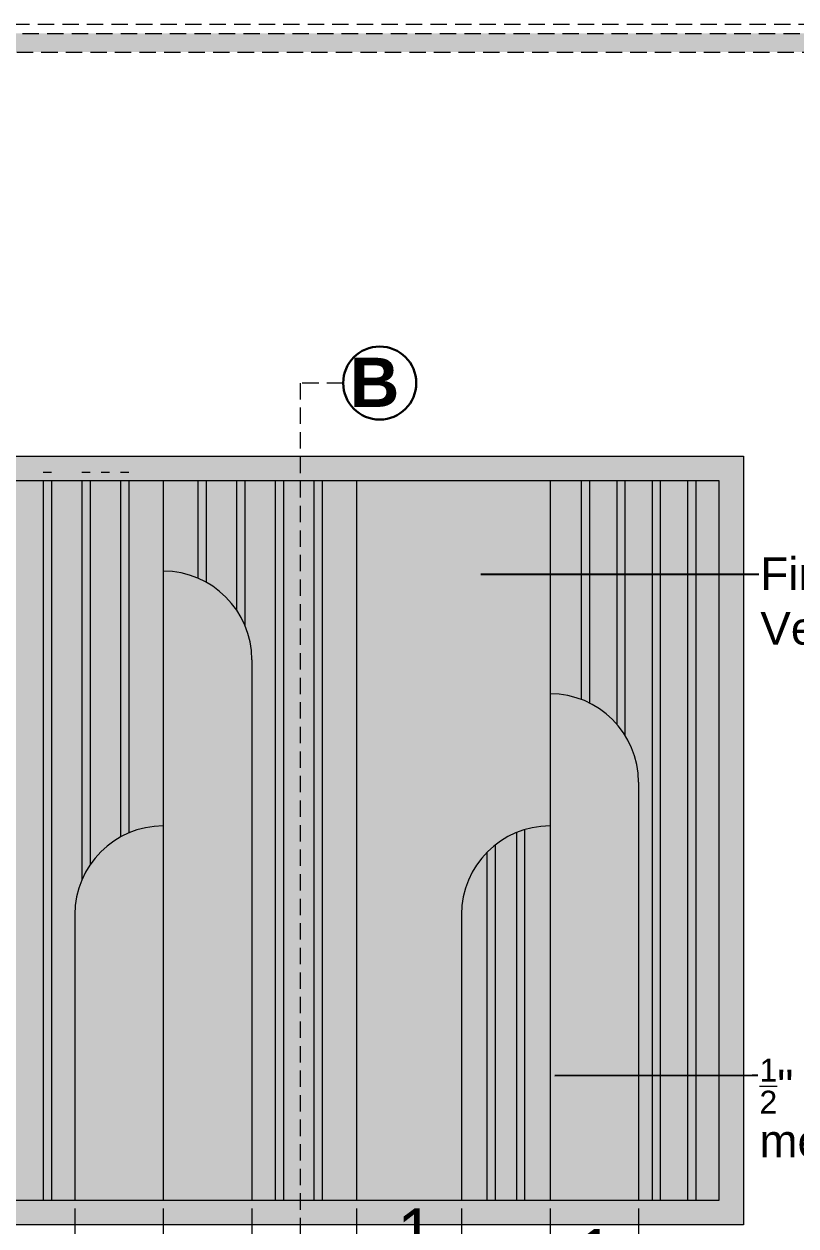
# Model space of a CAD drawing. Header units: millimetres. Extents: x 35877 to 3066687, y -650199 to -40525.
# Drawn here: x 149006.7 to 149053.9, y -179031.3 to -178957.9 of the extents above; entities that cross this region are included whole.
import ezdxf
from ezdxf import colors
from ezdxf.entities.mleader import LeaderData, LeaderLine
from ezdxf.math import Vec2, Vec3

# ---------------------------------------------------------------- set-up
doc = ezdxf.new("R2010")
doc.units = ezdxf.units.MM
doc.header["$MEASUREMENT"] = 0
doc.header["$PDMODE"] = 35
doc.linetypes.add('DASHED', pattern=[0.75, 0.5, -0.25])
doc.linetypes.add('DASHEDX2', pattern=[1.5, 1, -0.5])
doc.layers.get('Defpoints').update_dxf_attribs({"color": 220})
doc.layers.add('AR HATCH-7', color=7, linetype='Continuous')
for name, color, linetype, lineweight in [('DIM.', 250, 'Continuous', 13), ('dim05', 1, 'Continuous', 13), ('Dimension', 10, 'DASHEDX2', 20), ('el', 7, 'Continuous', 20), ('FALSE CEILING', 6, 'Continuous', 30), ('FURNITURE', 32, 'Continuous', 9), ('furniture dimensions', 1, 'DASHED', 0), ('FURNITURE-1', 252, 'Continuous', 13), ('wall', 7, 'Continuous', 30), ('XX~SLAB ( BEAM )~ ( DIM )', 7, 'Continuous', 9)]:
    doc.layers.add(name, color=color, linetype=linetype, lineweight=lineweight)
doc.styles.add('century g', font='GOTHIC.TTF')
doc.styles.get("Standard").update_dxf_attribs({"font": 'arial.ttf', "height": 6})
doc.dimstyles.new('Archana', dxfattribs={"dimtxt": 2, "dimasz": 0.75, "dimexe": 0.5, "dimexo": 0.5, "dimgap": 0, "dimtad": 0, "dimzin": 0, "dimdsep": 46, "dimlunit": 4, "dimtxsty": 'century g', "dimblk": 'OBLIQUE', "dimcen": 0, "dimdle": 1, "dimclrd": 256, "dimclre": 256, "dimclrt": 256, "dimadec": 0, "dimazin": 0, "dimtfac": 1, "dimtofl": 0, "dimtmove": 1, "dimatfit": 3, "dimfxl": 1, "dimfxlon": 1, "dimtolj": 1, "dimtzin": 0, "dimlwd": -1, "dimlwe": -1, "dimarcsym": 0})

# ---------------------------------------------------------------- blocks, each defined once
blk = doc.blocks.new('_Oblique')
at = {"layer": 'wall', "color": 0, "lineweight": -2}
blk.add_line((-0.5, -0.5), (0.5, 0.5), dxfattribs=at)
blk = doc.blocks.new('*D743')
at = {"layer": 'Defpoints', "color": 0, "linetype": 'Continuous', "lineweight": 0, "transparency": 16777216}
for p in [(149009.8047607351, -179029.7685414258), (149015.2137547059, -179029.7685414258), (149015.2137547059, -179033.8609179477)]:
    blk.add_point(p, dxfattribs=at)
at = {"layer": 'furniture dimensions', "color": 5, "linetype": 'ByBlock', "transparency": 16777216}
blk.add_line((149009.8047607351, -179030.2685414258), (149009.8047607351, -179034.3609179477), dxfattribs=at)
at = {"layer": 'furniture dimensions', "color": 5, "linetype": 'Continuous', "transparency": 16777216}
for p, q in [((149015.2137547059, -179030.2685414258), (149015.2137547059, -179034.3609179477)), ((149009.8047607351, -179033.8609179477), (149008.3047607351, -179033.8609179477)), ((149015.2137547059, -179033.8609179477), (149016.7137547059, -179033.8609179477))]:
    blk.add_line(p, q, dxfattribs=at)
at = {"layer": 'furniture dimensions', "color": 5, "linetype": 'Continuous', "transparency": 16777216, "xscale": 1.5, "yscale": 1.5, "zscale": 1.5}
blk.add_blockref('_Oblique', (149009.8047607351, -179033.8609179477), dxfattribs=at)
at = {"layer": 'furniture dimensions', "color": 5, "linetype": 'Continuous', "transparency": 16777216, "xscale": 1.5, "yscale": 1.5, "zscale": 1.5, "rotation": 180}
blk.add_blockref('_Oblique', (149015.2137547059, -179033.8609179477), dxfattribs=at)
at = {"layer": 'furniture dimensions', "linetype": 'Continuous', "lineweight": 0, "transparency": 16777216, "insert": (149012.2580967459, -179035.5118434564), "char_height": 3, "attachment_point": 5, "style": 'century g'}
blk.add_mtext('\\A1;5{\\H1x;\\S1/2;}"', dxfattribs=at)
blk = doc.blocks.new('*D744')
at = {"layer": 'Defpoints', "color": 0, "linetype": 'Continuous', "lineweight": 0, "transparency": 16777216}
for p in [(149015.2137547059, -179029.7685414258), (149020.6227486769, -179029.7685414258), (149020.6227486769, -179033.8609179477)]:
    blk.add_point(p, dxfattribs=at)
at = {"layer": 'furniture dimensions', "color": 5, "linetype": 'ByBlock', "transparency": 16777216}
blk.add_line((149015.2137547059, -179030.2685414258), (149015.2137547059, -179034.3609179477), dxfattribs=at)
at = {"layer": 'furniture dimensions', "color": 5, "linetype": 'Continuous', "transparency": 16777216}
for p, q in [((149020.6227486769, -179030.2685414258), (149020.6227486769, -179034.3609179477)), ((149015.2137547059, -179033.8609179477), (149013.7137547059, -179033.8609179477)), ((149020.6227486769, -179033.8609179477), (149022.1227486769, -179033.8609179477))]:
    blk.add_line(p, q, dxfattribs=at)
at = {"layer": 'furniture dimensions', "color": 5, "linetype": 'Continuous', "transparency": 16777216, "xscale": 1.5, "yscale": 1.5, "zscale": 1.5}
blk.add_blockref('_Oblique', (149015.2137547059, -179033.8609179477), dxfattribs=at)
at = {"layer": 'furniture dimensions', "color": 5, "linetype": 'Continuous', "transparency": 16777216, "xscale": 1.5, "yscale": 1.5, "zscale": 1.5, "rotation": 180}
blk.add_blockref('_Oblique', (149020.6227486769, -179033.8609179477), dxfattribs=at)
at = {"layer": 'furniture dimensions', "linetype": 'Continuous', "lineweight": 0, "transparency": 16777216, "insert": (149018.480387553, -179035.7347041529), "char_height": 3, "attachment_point": 5, "style": 'century g'}
blk.add_mtext('\\A1;5{\\H1x;\\S1/2;}"', dxfattribs=at)
blk = doc.blocks.new('*D745')
at = {"layer": 'Defpoints', "color": 0, "linetype": 'Continuous', "lineweight": 0, "transparency": 16777216}
for p in [(149027.0317426478, -179029.7685414258), (149033.4407366187, -179029.7685414258), (149033.4407366187, -179033.8609179477)]:
    blk.add_point(p, dxfattribs=at)
at = {"layer": 'furniture dimensions', "color": 5, "linetype": 'ByBlock', "transparency": 16777216}
blk.add_line((149027.0317426478, -179030.2685414258), (149027.0317426478, -179034.3609179477), dxfattribs=at)
at = {"layer": 'furniture dimensions', "color": 5, "linetype": 'Continuous', "transparency": 16777216}
for p, q in [((149033.4407366187, -179030.2685414258), (149033.4407366187, -179034.3609179477)), ((149026.0317426478, -179033.8609179477), (149027.5370554049, -179033.8609179477)), ((149034.4407366187, -179033.8609179477), (149032.9354238617, -179033.8609179477))]:
    blk.add_line(p, q, dxfattribs=at)
at = {"layer": 'furniture dimensions', "color": 5, "linetype": 'Continuous', "transparency": 16777216, "xscale": 1.5, "yscale": 1.5, "zscale": 1.5, "rotation": 180}
blk.add_blockref('_Oblique', (149027.0317426478, -179033.8609179477), dxfattribs=at)
at = {"layer": 'furniture dimensions', "color": 5, "linetype": 'Continuous', "transparency": 16777216, "xscale": 1.5, "yscale": 1.5, "zscale": 1.5}
blk.add_blockref('_Oblique', (149033.4407366187, -179033.8609179477), dxfattribs=at)
at = {"layer": 'furniture dimensions', "linetype": 'Continuous', "lineweight": 0, "transparency": 16777216, "insert": (149030.2362396333, -179033.8609179477), "char_height": 3, "attachment_point": 5, "style": 'century g'}
blk.add_mtext('\\A1;6{\\H1x;\\S1/2;}"', dxfattribs=at)
blk = doc.blocks.new('*D746')
at = {"layer": 'Defpoints', "color": 0, "linetype": 'Continuous', "lineweight": 0, "transparency": 16777216}
for p in [(149038.8497305897, -179029.7685414258), (149044.2587245606, -179029.7685414258), (149044.2587245606, -179033.8609179477)]:
    blk.add_point(p, dxfattribs=at)
at = {"layer": 'furniture dimensions', "color": 5, "linetype": 'ByBlock', "transparency": 16777216}
blk.add_line((149038.8497305897, -179030.2685414258), (149038.8497305897, -179034.3609179477), dxfattribs=at)
at = {"layer": 'furniture dimensions', "color": 5, "linetype": 'Continuous', "transparency": 16777216}
for p, q in [((149044.2587245606, -179030.2685414258), (149044.2587245606, -179034.3609179477)), ((149038.8497305897, -179033.8609179477), (149037.3497305897, -179033.8609179477)), ((149044.2587245606, -179033.8609179477), (149045.7587245606, -179033.8609179477))]:
    blk.add_line(p, q, dxfattribs=at)
at = {"layer": 'furniture dimensions', "color": 5, "linetype": 'Continuous', "transparency": 16777216, "xscale": 1.5, "yscale": 1.5, "zscale": 1.5}
blk.add_blockref('_Oblique', (149038.8497305897, -179033.8609179477), dxfattribs=at)
at = {"layer": 'furniture dimensions', "color": 5, "linetype": 'Continuous', "transparency": 16777216, "xscale": 1.5, "yscale": 1.5, "zscale": 1.5, "rotation": 180}
blk.add_blockref('_Oblique', (149044.2587245606, -179033.8609179477), dxfattribs=at)
at = {"layer": 'furniture dimensions', "linetype": 'Continuous', "lineweight": 0, "transparency": 16777216, "insert": (149041.2336727224, -179035.1036575378), "char_height": 3, "attachment_point": 5, "style": 'century g'}
blk.add_mtext('\\A1;5{\\H1x;\\S1/2;}"', dxfattribs=at)

msp = doc.modelspace()

# ---------------------------------------------------------------- hatches: boundary and pattern name
at = {"layer": 'AR HATCH-7', "lineweight": 0, "true_color": 0xede6db, "transparency": 33554613}
h = msp.add_hatch(color=254, dxfattribs=at)
h.dxf.hatch_style = 1
h.paths.add_polyline_path([(148996.054973999, -178985.7954844599), (148994.1913764106, -178985.7954844599), (148994.1913764106, -179029.7685414258), (148996.054973999, -179029.7685414258)])
edge = h.paths.add_edge_path()
edge.add_line((148998.4185715873, -178985.7954844599), (148996.554973999, -178985.7954844599))
edge.add_line((148996.554973999, -178985.7954844599), (148996.554973999, -179029.7685414258))
edge.add_line((148996.554973999, -179029.7685414258), (148997.9867727931, -179029.7685414258))
edge.add_line((148997.9867727931, -179029.7685414258), (148997.9867727931, -179001.5249572606))
edge.add_arc((149003.3957667641, -179001.5249572606), 5.408993970951997, 156.9509797552628, 180, ccw=False)
edge.add_line((148998.4185715873, -178999.4072358554), (148998.4185715873, -178985.7954844599))
edge = h.paths.add_edge_path()
edge.add_line((149000.7821691757, -178985.7954844599), (148998.9185715873, -178985.7954844599))
edge.add_line((148998.9185715873, -178985.7954844599), (148998.9185715873, -178998.4898396143))
edge.add_arc((149003.3957667641, -179001.5249572606), 5.408993970927306, 118.8942660955519, 145.8664176699348, ccw=False)
edge.add_line((149000.7821691757, -178996.7893133315), (149000.7821691757, -178985.7954844599))
edge = h.paths.add_edge_path()
edge.add_line((149003.3957667641, -178985.7954844599), (149001.2821691757, -178985.7954844599))
edge.add_line((149001.2821691757, -178985.7954844599), (149001.2821691757, -178996.546009479))
edge.add_arc((149003.395766764, -179001.5249572606), 5.408993970895133, 89.99999999969168, 113.00155662645389, ccw=False)
edge.add_line((149003.3957667641, -178996.1159632897), (149003.3957667641, -178985.7954844599))
h.paths.add_polyline_path([(149005.5093643524, -178985.7954844599), (149003.3957667641, -178985.7954844599), (149003.3957667641, -179029.7685414258), (149005.5093643524, -179029.7685414258)])
h.paths.add_polyline_path([(149007.8729619408, -178985.7954844599), (149006.0093643524, -178985.7954844599), (149006.0093643524, -179029.7685414258), (149007.8729619408, -179029.7685414258)])
edge = h.paths.add_edge_path()
edge.add_line((149010.2365595292, -178985.7954844599), (149008.3729619408, -178985.7954844599))
edge.add_line((149008.3729619408, -178985.7954844599), (149008.3729619408, -179029.7685414258))
edge.add_line((149008.3729619408, -179029.7685414258), (149009.8047607351, -179029.7685414258))
edge.add_line((149009.8047607351, -179029.7685414258), (149009.8047607351, -179012.3023290049))
edge.add_arc((149015.213754706, -179012.3023290049), 5.408993970922893, 156.9509797568019, 180, ccw=False)
edge.add_line((149010.2365595292, -179010.1846075999), (149010.2365595292, -178985.7954844599))
edge = h.paths.add_edge_path()
edge.add_line((149012.6008594854, -178985.7954844599), (149010.737261897, -178985.7954844599))
edge.add_line((149010.737261897, -178985.7954844599), (149010.7365595292, -179009.2672113588))
edge.add_arc((149015.213754706, -179012.3023290049), 5.408993970926494, 118.8942660962407, 145.8664176710463, ccw=False)
edge.add_line((149012.6001571176, -179007.5666850758), (149012.6008594854, -178985.7954844599))
edge = h.paths.add_edge_path()
edge.add_line((149015.2137547059, -178985.7954844599), (149013.1001571176, -178985.7954844599))
edge.add_line((149013.1001571176, -178985.7954844599), (149013.1001571176, -179007.3233812234))
edge.add_arc((149015.213754706, -179012.3023290049), 5.408993970917877, 90.00000000030832, 113.00155662702139, ccw=False)
edge.add_line((149015.2137547059, -179006.893335034), (149015.2137547059, -178985.7954844599))
edge = h.paths.add_edge_path()
edge.add_line((149017.3273522943, -178985.7954844599), (149015.2137547059, -178985.7954844599))
edge.add_line((149015.2137547059, -178985.7954844599), (149015.2137547059, -178991.3264768955))
edge.add_arc((149015.213754706, -178996.7354708663), 5.408993970893789, 66.9984433735462, 90.00000000030832, ccw=False)
edge.add_line((149017.3273522943, -178991.7565230848), (149017.3273522943, -178985.7954844599))
edge = h.paths.add_edge_path()
edge.add_line((149019.6909498827, -178985.7954844599), (149017.8273522943, -178985.7954844599))
edge.add_line((149017.8273522943, -178985.7954844599), (149017.8273522943, -178991.9998269372))
edge.add_arc((149015.2137547059, -178996.7354708664), 5.408993970926513, 34.133582330065224, 61.10573390444807, ccw=False)
edge.add_line((149019.6909498827, -178993.7003532201), (149019.6909498827, -178985.7954844599))
edge = h.paths.add_edge_path()
edge.add_line((149022.0545474711, -178985.7954844599), (149020.1909498827, -178985.7954844599))
edge.add_line((149020.1909498827, -178985.7954844599), (149020.1909498827, -178994.6177494612))
edge.add_arc((149015.2137547059, -178996.7354708664), 5.408993970924696, 0, 23.0490202448579, ccw=False)
edge.add_line((149020.6227486769, -178996.7354708664), (149020.6227486769, -179029.7685414258))
edge.add_line((149020.6227486769, -179029.7685414258), (149022.0545474711, -179029.7685414258))
edge.add_line((149022.0545474711, -179029.7685414258), (149022.0545474711, -178985.7954844599))
h.paths.add_polyline_path([(149024.4181450594, -178985.7954844599), (149022.5545474711, -178985.7954844599), (149022.5545474711, -179029.7685414258), (149024.4181450594, -179029.7685414258)])
h.paths.add_polyline_path([(149027.0317426478, -178985.7954844599), (149024.9181450594, -178985.7954844599), (149024.9181450594, -179029.7685414258), (149027.0317426478, -179029.7685414258)])
edge = h.paths.add_edge_path()
edge.add_arc((149038.8497305896, -179012.3023290049), 5.408993970872119, 135.470214564831, 180)
edge.add_line((149033.4407366187, -179012.3023290049), (149033.4407366187, -179029.7685414258))
edge.add_line((149033.4407366187, -179029.7685414258), (149034.993734609, -179029.7685414258))
edge.add_line((149034.993734609, -179029.7685414258), (149034.993734609, -179008.5091099532))
edge = h.paths.add_edge_path()
edge.add_arc((149038.8497305896, -179012.3023290049), 5.408993970898957, 112.3059754669742, 128.3488097740666)
edge.add_line((149035.493734609, -179008.0603357523), (149035.493734609, -179029.7685414258))
edge.add_line((149035.493734609, -179029.7685414258), (149036.7967325993, -179029.7685414258))
edge.add_line((149036.7967325993, -179029.7685414258), (149036.7967325993, -179007.2980892996))
edge = h.paths.add_edge_path()
edge.add_arc((149038.8497305896, -179012.3023290049), 5.408993970922893, 89.99999999969172, 106.6852551051244)
edge.add_line((149037.2967325993, -179007.1210730742), (149037.2967325993, -179029.7685414258))
edge.add_line((149037.2967325993, -179029.7685414258), (149038.8497305897, -179029.7685414258))
edge.add_line((149038.8497305897, -179029.7685414258), (149038.8497305897, -179006.893335034))
edge = h.paths.add_edge_path()
edge.add_line((149040.763328178, -178985.7954844599), (149038.8497305897, -178985.7954844599))
edge.add_line((149038.8497305897, -178985.7954844599), (149038.8497305897, -178998.8129103533))
edge.add_arc((149038.8497305896, -179004.2219043242), 5.408993970922893, 69.28126616531767, 89.99999999969168, ccw=False)
edge.add_line((149040.763328178, -178999.1627186143), (149040.763328178, -178985.7954844599))
edge = h.paths.add_edge_path()
edge.add_line((149042.9269257664, -178985.7954844599), (149041.263328178, -178985.7954844599))
edge.add_line((149041.263328178, -178985.7954844599), (149041.2633281781, -178999.3812677485))
edge.add_arc((149038.8497305897, -179004.2219043242), 5.408993970902136, 41.081057586039776, 63.49862334534788, ccw=False)
edge.add_line((149042.9269257664, -179000.6675133401), (149042.9269257664, -178985.7954844599))
edge = h.paths.add_edge_path()
edge.add_line((149045.0905233548, -178985.7954844599), (149043.4269257664, -178985.7954844599))
edge.add_line((149043.4269257664, -178985.7954844599), (149043.4269257664, -179001.3398043795))
edge.add_arc((149038.8497305897, -179004.2219043242), 5.408993970891691, 0, 32.1971882418614, ccw=False)
edge.add_line((149044.2587245606, -179004.2219043242), (149044.2587245606, -179015.8183757105))
edge.add_line((149044.2587245606, -179015.8183757105), (149045.0905233548, -179015.8183757105))
edge.add_line((149045.0905233548, -179015.8183757105), (149045.0905233548, -178985.7954844599))
h.paths.add_polyline_path([(149047.2541209432, -178985.7954844599), (149045.5905233548, -178985.7954844599), (149045.5905233548, -179015.8183757105), (149047.2541209432, -179015.8183757105)])
h.paths.add_polyline_path([(149049.1677185315, -178991.874884072), (149047.7541209432, -178991.874884072), (149047.7541209432, -179015.8183757105), (149049.1677185316, -179015.8183757105)])
h.paths.add_polyline_path([(149049.6677185315, -178985.7954844599), (149047.7541209432, -178985.7954844599), (149047.7541209432, -178991.874884072), (149049.6677185315, -178991.874884072)])
h.paths.add_polyline_path([(149049.1677185316, -179015.8183757105), (149047.7541209432, -179015.8183757105), (149047.7541209432, -179029.7685414258), (149049.1677185317, -179029.7685414258)])
h.paths.add_polyline_path([(149047.2541209432, -179015.8183757105), (149045.5905233548, -179015.8183757105), (149045.5905233548, -179029.7685414258), (149047.2541209432, -179029.7685414258)])
h.paths.add_polyline_path([(149045.0905233548, -179015.8183757105), (149044.2587245606, -179015.8183757105), (149044.2587245606, -179029.7685414258), (149045.0905233548, -179029.7685414258)])
edge = h.paths.add_edge_path()
edge.add_arc((148979.7597908803, -179004.2219043242), 5.408993970893789, 0, 44.52978543538879)
edge.add_line((148983.6157868609, -179000.4286852724), (148983.615786861, -179029.7685414258))
edge.add_line((148983.615786861, -179029.7685414258), (148985.1687848512, -179029.7685414258))
edge.add_line((148985.1687848512, -179029.7685414258), (148985.1687848512, -179004.2219043242))
edge = h.paths.add_edge_path()
edge.add_arc((148979.7597908803, -179004.2219043242), 5.408993970880578, 51.65119022574216, 67.69402453359628)
edge.add_line((148981.8127888706, -178999.2176646188), (148981.8127888707, -179029.7685414258))
edge.add_line((148981.8127888707, -179029.7685414258), (148983.1157868609, -179029.7685414258))
edge.add_line((148983.1157868609, -179029.7685414258), (148983.1157868609, -178999.9799110716))
edge = h.paths.add_edge_path()
edge.add_arc((148979.7597908803, -179004.2219043242), 5.408993970921409, 73.31474489487563, 90)
edge.add_line((148979.7597908803, -178998.8129103533), (148979.7597908803, -179029.7685414258))
edge.add_line((148979.7597908803, -179029.7685414258), (148981.3127888706, -179029.7685414258))
edge.add_line((148981.3127888706, -179029.7685414258), (148981.3127888706, -178999.0406483935))
edge = h.paths.add_edge_path()
edge.add_line((148979.7597908803, -178985.7954844599), (148977.6461932919, -178985.7954844599))
edge.add_line((148977.6461932919, -178985.7954844599), (148977.6461932919, -179007.3233812233))
edge.add_arc((148979.7597908803, -179012.3023290049), 5.408993970921922, 89.99999999969168, 113.00155662633341, ccw=False)
edge.add_line((148979.7597908803, -179006.893335034), (148979.7597908803, -178985.7954844599))
edge = h.paths.add_edge_path()
edge.add_line((148977.1461932919, -178985.7954844599), (148975.2825957036, -178985.7954844599))
edge.add_line((148975.2825957036, -178985.7954844599), (148975.2825957036, -179009.2672113586))
edge.add_arc((148979.7597908803, -179012.3023290049), 5.408993970943638, 118.89426609582179, 145.8664176696797, ccw=False)
edge.add_line((148977.1461932919, -179007.5666850758), (148977.1461932919, -178985.7954844599))
edge = h.paths.add_edge_path()
edge.add_line((148974.7825957036, -178985.7954844599), (148972.9189981152, -178985.7954844599))
edge.add_line((148972.9189981152, -178985.7954844599), (148972.9189981152, -179029.7685414258))
edge.add_line((148972.9189981152, -179029.7685414258), (148974.3507969094, -179029.7685414258))
edge.add_line((148974.3507969094, -179029.7685414258), (148974.3507969094, -179012.3023290049))
edge.add_arc((148979.7597908803, -179012.3023290049), 5.408993970922893, 156.9509797544541, 180, ccw=False)
edge.add_line((148974.7825957036, -179010.1846075997), (148974.7825957036, -178985.7954844599))
h.paths.add_polyline_path([(148972.4189981152, -178985.7954844599), (148970.5554005268, -178985.7954844599), (148970.5554005268, -179029.7685414258), (148972.4189981152, -179029.7685414258)])
h.paths.add_polyline_path([(148970.0554005268, -178985.7954844599), (148967.9418029385, -178985.7954844599), (148967.9418029385, -179029.7685414258), (148970.0554005268, -179029.7685414258)])
edge = h.paths.add_edge_path()
edge.add_line((148967.9418029385, -178985.7954844599), (148966.0282053501, -178985.7954844599))
edge.add_line((148966.0282053501, -178985.7954844599), (148966.0282053501, -178996.4657715507))
edge.add_arc((148967.9418029385, -179001.5249572606), 5.40899397092427, 90.00000000030832, 110.71873383468241, ccw=False)
edge.add_line((148967.9418029385, -178996.1159632897), (148967.9418029385, -178985.7954844599))
edge = h.paths.add_edge_path()
edge.add_line((148965.5282053501, -178985.7954844599), (148963.8646077617, -178985.7954844599))
edge.add_line((148963.8646077617, -178985.7954844599), (148963.8646077617, -178997.9705662764))
edge.add_arc((148967.9418029385, -179001.5249572606), 5.40899397094026, 116.50137665479039, 138.9189424139304, ccw=False)
edge.add_line((148965.5282053501, -178996.6843206848), (148965.5282053501, -178985.7954844599))
edge = h.paths.add_edge_path()
edge.add_line((148963.3646077617, -178985.7954844599), (148961.7010101733, -178985.7954844599))
edge.add_line((148961.7010101733, -178985.7954844599), (148961.7010101733, -179000.1288177767))
edge.add_line((148961.7010101733, -179000.1288177767), (148962.7160962572, -179000.1288177767))
edge.add_arc((148967.9418029385, -179001.5249572606), 5.408993970940827, 147.802811757356, 165.0417905754412, ccw=False)
edge.add_line((148963.3646077617, -178998.6428573158), (148963.3646077617, -178985.7954844599))
h.paths.add_polyline_path([(148961.2010101733, -178985.7954844599), (148959.537412585, -178985.7954844599), (148959.537412585, -179000.1288177767), (148961.2010101733, -179000.1288177767)])
h.paths.add_polyline_path([(148959.037412585, -178985.7954844599), (148957.6238149966, -178985.7954844599), (148957.6238149966, -179000.1288177767), (148959.037412585, -179000.1288177767)])
h.paths.add_polyline_path([(148959.037412585, -179001.1288177767), (148957.6238149966, -179001.1288177767), (148957.6238149967, -179015.4621511266), (148959.037412585, -179015.4621511266)])
h.paths.add_polyline_path([(148961.2010101733, -179001.1288177767), (148959.537412585, -179001.1288177767), (148959.537412585, -179015.4621511266), (148961.2010101733, -179015.4621511266)])
edge = h.paths.add_edge_path()
edge.add_arc((148967.9418029385, -179001.5249572606), 5.408993970922893, 175.8000582337215, 179.9999999993834, ccw=False)
edge.add_line((148962.5473345414, -179001.1288177767), (148961.7010101733, -179001.1288177767))
edge.add_line((148961.7010101733, -179001.1288177767), (148961.7010101733, -179015.4621511266))
edge.add_line((148961.7010101733, -179015.4621511266), (148962.5328089675, -179015.4621511266))
edge.add_line((148962.5328089675, -179015.4621511266), (148962.5328089675, -179001.5249572606))
edge = h.paths.add_edge_path()
edge.add_line((148962.7160962572, -179000.1288177767), (148961.7010101733, -179000.1288177767))
edge.add_line((148961.7010101733, -179000.1288177767), (148961.7010101733, -179001.1288177767))
edge.add_line((148961.7010101733, -179001.1288177767), (148962.5473345414, -179001.1288177767))
edge.add_arc((148967.9418029385, -179001.5249572605), 5.408993970911483, 165.0417905766326, 175.8000582352588, ccw=False)
h.paths.add_polyline_path([(148961.2010101733, -179000.1288177767), (148959.537412585, -179000.1288177767), (148959.537412585, -179001.1288177767), (148961.2010101733, -179001.1288177767)])
h.paths.add_polyline_path([(148959.037412585, -179000.1288177767), (148957.6238149966, -179000.1288177767), (148957.6238149966, -179001.1288177767), (148959.037412585, -179001.1288177767)])
h.paths.add_polyline_path([(148962.5328089675, -179016.4621511266), (148961.7010101733, -179016.4621511266), (148961.7010101733, -179029.7685414258), (148962.5328089675, -179029.7685414258)])
h.paths.add_polyline_path([(148961.2010101733, -179016.4621511266), (148959.537412585, -179016.4621511266), (148959.537412585, -179029.7685414258), (148961.2010101733, -179029.7685414258)])
h.paths.add_polyline_path([(148959.037412585, -179016.4621511266), (148957.6238149967, -179016.4621511266), (148957.6238149967, -179029.7685414258), (148959.037412585, -179029.7685414258)])
h.paths.add_polyline_path([(148959.037412585, -179015.4621511266), (148957.6238149967, -179015.4621511266), (148957.6238149967, -179016.4621511266), (148959.037412585, -179016.4621511266)])
h.paths.add_polyline_path([(148961.2010101733, -179015.4621511266), (148959.537412585, -179015.4621511266), (148959.537412585, -179016.4621511266), (148961.2010101733, -179016.4621511266)])
h.paths.add_polyline_path([(148962.5328089675, -179015.4621511266), (148961.7010101733, -179015.4621511266), (148961.7010101733, -179016.4621511266), (148962.5328089675, -179016.4621511266)])
at = {"layer": 'AR HATCH-7', "lineweight": 0, "true_color": 0xd6a100, "transparency": 33554613}
h = msp.add_hatch(color=42, dxfattribs=at)
h.dxf.hatch_style = 1
h.paths.add_polyline_path([(149008.3729619408, -178985.7954844599), (149007.8729619408, -178985.7954844599), (149007.8729619408, -179029.7685414258), (149008.3729619408, -179029.7685414258)])
edge = h.paths.add_edge_path()
edge.add_line((149010.7365595292, -178985.7954844599), (149010.2365595292, -178985.7954844599))
edge.add_line((149010.2365595292, -178985.7954844599), (149010.2365595292, -179010.1846075999))
edge.add_arc((149015.2137547061, -179012.3023290049), 5.408993970974845, 145.8664176713923, 156.9509797570433, ccw=False)
edge.add_line((149010.7365595292, -179009.2672113588), (149010.7365595292, -178985.7954844599))
edge = h.paths.add_edge_path()
edge.add_line((149013.1001571176, -178985.7954844599), (149012.6001571176, -178985.7954844599))
edge.add_line((149012.6001571176, -178985.7954844599), (149012.6001571176, -179007.5666850758))
edge.add_arc((149015.213754706, -179012.3023290049), 5.408993970929157, 113.0015566273052, 118.8942660962407, ccw=False)
edge.add_line((149013.1001571176, -179007.3233812234), (149013.1001571176, -178985.7954844599))
h = msp.add_hatch(color=42, dxfattribs=at)
h.dxf.hatch_style = 1
edge = h.paths.add_edge_path()
edge.add_line((149017.8273522943, -178985.7954844599), (149017.3273522943, -178985.7954844599))
edge.add_line((149017.3273522943, -178985.7954844599), (149017.3273522943, -178991.7565230848))
edge.add_arc((149015.2137547059, -178996.7354708663), 5.40899397092925, 61.10573390375919, 66.9984433726948, ccw=False)
edge.add_line((149017.8273522943, -178991.9998269372), (149017.8273522943, -178985.7954844599))
edge = h.paths.add_edge_path()
edge.add_line((149020.1909498827, -178985.7954844599), (149019.6909498827, -178985.7954844599))
edge.add_line((149019.6909498827, -178985.7954844599), (149019.6909498827, -178993.7003532201))
edge.add_arc((149015.2137547059, -178996.7354708664), 5.408993970951397, 23.04902024473722, 34.13358232989219, ccw=False)
edge.add_line((149020.1909498827, -178994.6177494612), (149020.1909498827, -178985.7954844599))
h.paths.add_polyline_path([(149022.5545474711, -178985.7954844599), (149022.0545474711, -178985.7954844599), (149022.0545474711, -179029.7685414258), (149022.5545474711, -179029.7685414258)])
h.paths.add_polyline_path([(149024.9181450594, -178985.7954844599), (149024.4181450594, -178985.7954844599), (149024.4181450594, -179029.7685414258), (149024.9181450594, -179029.7685414258)])
edge = h.paths.add_edge_path()
edge.add_line((149041.263328178, -178985.7954844599), (149040.763328178, -178985.7954844599))
edge.add_line((149040.763328178, -178985.7954844599), (149040.763328178, -178999.1627186143))
edge.add_arc((149038.8497305896, -179004.2219043244), 5.408993971135414, 63.49862334520719, 69.28126616550452, ccw=False)
edge.add_line((149041.2633281781, -178999.3812677485), (149041.263328178, -178985.7954844599))
edge = h.paths.add_edge_path()
edge.add_line((149043.4269257664, -178985.7954844599), (149042.9269257664, -178985.7954844599))
edge.add_line((149042.9269257664, -178985.7954844599), (149042.9269257664, -179000.6675133401))
edge.add_arc((149038.8497305896, -179004.2219043242), 5.408993970965011, 32.19718824136862, 41.08105758543212, ccw=False)
edge.add_line((149043.4269257664, -179001.3398043795), (149043.4269257664, -178985.7954844599))
h.paths.add_polyline_path([(149045.5905233548, -178985.7954844599), (149045.0905233548, -178985.7954844599), (149045.0905233548, -179029.7685414258), (149045.5905233548, -179029.7685414258)])
h.paths.add_polyline_path([(149047.7541209432, -178985.7954844599), (149047.2541209432, -178985.7954844599), (149047.2541209432, -178991.874884072), (149047.7541209432, -178991.874884072)])
h.paths.add_polyline_path([(149047.7541209432, -178991.874884072), (149047.2541209432, -178991.874884072), (149047.2541209432, -179029.7685414258), (149047.7541209432, -179029.7685414258)])
edge = h.paths.add_edge_path()
edge.add_arc((149038.8497305865, -179012.3023289955), 5.408993961030919, 106.6852551024117, 112.3059754745357)
edge.add_line((149036.7967325993, -179007.2980892996), (149036.7967325993, -179029.7685414258))
edge.add_line((149036.7967325993, -179029.7685414258), (149037.2967325993, -179029.7685414258))
edge.add_line((149037.2967325993, -179029.7685414258), (149037.2967325993, -179007.1210730742))
h = msp.add_hatch(color=42, dxfattribs=at)
h.dxf.hatch_style = 1
edge = h.paths.add_edge_path()
edge.add_arc((149038.8497305897, -179012.3023290049), 5.408993970975633, 128.3488097750337, 135.470214565912)
edge.add_line((149034.993734609, -179008.5091099532), (149034.993734609, -179029.7685414258))
edge.add_line((149034.993734609, -179029.7685414258), (149035.493734609, -179029.7685414258))
edge.add_line((149035.493734609, -179029.7685414258), (149035.493734609, -179008.0603357523))
at = {"layer": 'dim05', "lineweight": 0, "true_color": 0x492403, "transparency": 33554559}
h = msp.add_hatch(color=38, dxfattribs=at)
h.dxf.hatch_style = 1
h.paths.add_polyline_path([(149050.6677185315, -179015.8183757105), (149049.1677185316, -179015.8183757105), (149049.1677185316, -179029.7685414258), (148957.6238149966, -179029.7685414258), (148957.6238149966, -178985.7954844599), (149049.1677185315, -178985.7954844599), (149049.1677185316, -179015.8183757105), (149050.6677185315, -179015.8183757105), (149050.6677185315, -178984.2954844599), (148956.1238149966, -178984.2954844599), (148956.1238149966, -179031.2685414258), (149050.6677185315, -179031.2685414258)])
h = msp.add_hatch(color=38, dxfattribs=at)
h.dxf.hatch_style = 1
edge = h.paths.add_edge_path()
edge.add_arc((148967.9418029385, -179001.5249572606), 5.408993970893789, 90, 180.0000000003083)
edge.add_line((148962.5328089675, -179001.5249572606), (148962.5328089675, -179029.7685414258))
edge.add_line((148962.5328089675, -179029.7685414258), (148967.9418029385, -179029.7685414258))
edge.add_line((148967.9418029385, -179029.7685414258), (148967.9418029385, -178996.1159632897))
edge = h.paths.add_edge_path()
edge.add_line((148991.5777788222, -178985.7954844599), (148979.7597908803, -178985.7954844599))
edge.add_line((148979.7597908803, -178985.7954844599), (148979.7597908803, -178998.8129103533))
edge.add_arc((148979.7597908803, -179004.2219043243), 5.408993970951997, 3.0831870390102267e-10, 89.99999999969168, ccw=False)
edge.add_line((148985.1687848512, -179004.2219043242), (148985.1687848512, -179029.7685414258))
edge.add_line((148985.1687848512, -179029.7685414258), (148991.5777788222, -179029.7685414258))
edge.add_line((148991.5777788222, -179029.7685414258), (148991.5777788222, -178985.7954844599))
edge = h.paths.add_edge_path()
edge.add_arc((149003.3957667641, -179001.5249572606), 5.408993970893789, 90, 180.0000000003083)
edge.add_line((148997.9867727931, -179001.5249572606), (148997.9867727931, -179029.7685414258))
edge.add_line((148997.9867727931, -179029.7685414258), (149003.3957667641, -179029.7685414258))
edge.add_line((149003.3957667641, -179029.7685414258), (149003.3957667641, -178996.1159632897))
edge = h.paths.add_edge_path()
edge.add_arc((149015.2137547059, -178996.7354708664), 5.408993970922893, 0, 90)
edge.add_line((149015.2137547059, -178991.3264768955), (149015.2137547059, -179029.7685414258))
edge.add_line((149015.2137547059, -179029.7685414258), (149020.6227486769, -179029.7685414258))
edge.add_line((149020.6227486769, -179029.7685414258), (149020.6227486769, -178996.7354708664))
edge = h.paths.add_edge_path()
edge.add_line((149038.8497305897, -178985.7954844599), (149027.0317426478, -178985.7954844599))
edge.add_line((149027.0317426478, -178985.7954844599), (149027.0317426478, -179029.7685414258))
edge.add_line((149027.0317426478, -179029.7685414258), (149033.4407366187, -179029.7685414258))
edge.add_line((149033.4407366187, -179029.7685414258), (149033.4407366187, -179012.3023290049))
edge.add_arc((149038.8497305897, -179012.302329005), 5.408993970951997, 90.00000000030832, 179.9999999996917, ccw=False)
edge.add_line((149038.8497305897, -179006.893335034), (149038.8497305897, -178985.7954844599))
edge = h.paths.add_edge_path()
edge.add_arc((149038.8497305896, -179004.2219043243), 5.408993970951997, 3.082877632680473e-10, 89.99999999969172)
edge.add_line((149038.8497305897, -178998.8129103533), (149038.8497305897, -179029.7685414258))
edge.add_line((149038.8497305897, -179029.7685414258), (149044.2587245606, -179029.7685414258))
edge.add_line((149044.2587245606, -179029.7685414258), (149044.2587245606, -179004.2219043242))
edge = h.paths.add_edge_path()
edge.add_arc((148979.7597908804, -179012.302329005), 5.408993971010204, 90.00000000092486, 179.9999999990752)
edge.add_line((148974.3507969094, -179012.3023290049), (148974.3507969094, -179029.7685414258))
edge.add_line((148974.3507969094, -179029.7685414258), (148979.7597908803, -179029.7685414258))
edge.add_line((148979.7597908803, -179029.7685414258), (148979.7597908803, -179006.893335034))
h = msp.add_hatch(color=38, dxfattribs=at)
h.dxf.hatch_style = 1
edge = h.paths.add_edge_path()
edge.add_arc((149015.213754706, -179012.3023290049), 5.408993970922893, 90.00000000061658, 180)
edge.add_line((149009.8047607351, -179012.3023290049), (149009.8047607351, -179029.7685414258))
edge.add_line((149009.8047607351, -179029.7685414258), (149015.2137547059, -179029.7685414258))
edge.add_line((149015.2137547059, -179029.7685414258), (149015.2137547059, -179006.893335034))
at = {"layer": 'Dimension', "true_color": 0xd39e00, "transparency": 33554687}
h = msp.add_hatch(color=42, dxfattribs=at)
h.paths.add_polyline_path([(148937.6148706974, -178958.4764476588), (148937.6148706974, -179073.1232047863), (149100.4942104669, -179073.1232047863), (149100.4942104669, -178958.4764476588)])
h.paths.add_polyline_path([(148938.7579897614, -178959.6195667229), (149099.3510914028, -178959.6195667229), (149099.3510914028, -179071.9800857223), (148938.7579897614, -179071.9800857223)], flags=16)

# ---------------------------------------------------------------- linework, layer by layer
at = {"layer": 'Dimension', "color": 42, "true_color": 0xd39e00, "transparency": 33554687, "elevation": 0.2670977910036664}
for points in [[(148937.0433111653, -178957.9048881268), (149101.0657699989, -178957.9048881268), (149101.0657699989, -179073.6947643184), (148937.0433111653, -179073.6947643184)], [(148937.6148706974, -178958.4764476588), (149100.4942104669, -178958.4764476588), (149100.4942104669, -179073.1232047863), (148937.6148706974, -179073.1232047863)], [(148938.7579897614, -178959.6195667229), (149099.3510914028, -178959.6195667229), (149099.3510914028, -179071.9800857223), (148938.7579897614, -179071.9800857223)]]:
    msp.add_lwpolyline(points, close=True, dxfattribs=at)
at = {"layer": 'el', "color": 251, "linetype": 'DASHEDX2', "true_color": 0x636466, "transparency": 33554687}
msp.add_line((148956.1238149966, -178984.2954844599), (149050.6677185315, -178984.2954844599), dxfattribs=at)
at = {"layer": 'FALSE CEILING', "color": 1, "linetype": 'DASHEDX2', "lineweight": 0, "transparency": 33554687}
msp.add_lwpolyline([(149026.2103908125, -178979.8346147842), (149023.5696489804, -178979.8346147842), (149023.5696489802, -179040.7511113948), (149026.3961237813, -179040.7511113948)], dxfattribs=at)
at = {"layer": 'FURNITURE', "lineweight": 0, "transparency": 33554687}
for p, q in [((149008.3729619408, -178985.2954844599), (149007.8729619408, -178985.2954844599)), ((149010.7365595292, -178985.2954844599), (149010.2365595292, -178985.2954844599)), ((149011.9190606912, -178985.2954844599), (149011.4190606912, -178985.2954844599)), ((149013.1001571176, -178985.2954844599), (149012.6001571176, -178985.2954844599)), ((149007.8729619408, -178985.7954844599), (149007.8729619408, -179029.7685414258)), ((149008.3729619408, -178985.7954844599), (149008.3729619408, -179029.7685414258)), ((149010.2365595292, -178985.7954844599), (149010.2365595292, -179010.1846075999)), ((149010.7365595292, -178985.7954844599), (149010.7365595292, -179009.2672113588)), ((149012.6001571176, -178985.7954844599), (149012.6001571176, -179007.5666850758)), ((149013.1001571176, -178985.7954844599), (149013.1001571176, -179007.3233812234)), ((149017.3273522943, -178985.7954844599), (149017.3273522943, -178991.7565230848)), ((149017.8273522943, -178985.7954844599), (149017.8273522943, -178991.9998269372)), ((149019.6909498827, -178985.7954844599), (149019.6909498827, -178993.7003532201)), ((149020.1909498827, -178985.7954844599), (149020.1909498827, -178994.6177494612)), ((149022.0545474711, -178985.7954844599), (149022.0545474711, -179029.7685414258)), ((149022.5545474711, -178985.7954844599), (149022.5545474711, -179029.7685414258)), ((149024.4181450594, -178985.7954844599), (149024.4181450594, -179029.7685414258)), ((149024.9181450594, -178985.7954844599), (149024.9181450594, -179029.7685414258)), ((149040.763328178, -178985.7954844599), (149040.763328178, -178999.1627186143)), ((149041.263328178, -178985.7954844599), (149041.2633281781, -178999.3812677484)), ((149042.9269257664, -178985.7954844599), (149042.9269257664, -179000.6675133401)), ((149043.4269257664, -178985.7954844599), (149043.4269257664, -179001.3398043795)), ((149045.0905233548, -178985.7954844599), (149045.0905233548, -179029.7685414258)), ((149045.5905233548, -178985.7954844599), (149045.5905233548, -179029.7685414258)), ((149047.2541209432, -178985.7954844599), (149047.2541209432, -179029.7685414258)), ((149047.7541209432, -178985.7954844599), (149047.7541209432, -179029.7685414258)), ((149036.7967325993, -179007.2980892996), (149036.7967325993, -179029.7685414258)), ((149037.2967325993, -179007.1210730742), (149037.2967325993, -179029.7685414258)), ((149035.493734609, -179008.0603357523), (149035.493734609, -179029.7685414258)), ((149034.993734609, -179008.5091099531), (149034.993734609, -179029.7685414258))]:
    msp.add_line(p, q, dxfattribs=at)
at = {"layer": 'FURNITURE-1', "color": 1, "linetype": 'ByBlock', "lineweight": 30, "transparency": 33554687}
msp.add_circle((149028.4419481969, -178979.8346147842), 2.231557384395273, dxfattribs=at)
at = {"layer": 'XX~SLAB ( BEAM )~ ( DIM )', "lineweight": 0, "transparency": 33554687}
for p, q in [((149015.2137547059, -178985.7954844599), (149015.2137547059, -179029.7685414258)), ((149027.0317426478, -178985.7954844599), (149027.0317426478, -179029.7685414258)), ((149038.8497305897, -178985.7954844599), (149038.8497305897, -179029.7685414258)), ((149020.6227486769, -178996.7354708664), (149020.6227486769, -179029.7685414258)), ((149044.2587245606, -179004.2219043242), (149044.2587245606, -179029.7685414258)), ((149009.8047607351, -179012.3023290049), (149009.8047607351, -179029.7685414258)), ((149033.4407366187, -179012.3023290049), (149033.4407366187, -179029.7685414258))]:
    msp.add_line(p, q, dxfattribs=at)
for points in [[(148956.1238149966, -178984.2954844599), (149050.6677185315, -178984.2954844599), (149050.6677185316, -179031.2685414258), (148956.1238149967, -179031.2685414258)], [(148957.6238149966, -178985.7954844599), (149049.1677185315, -178985.7954844599), (149049.1677185316, -179029.7685414258), (148957.6238149967, -179029.7685414258)]]:
    msp.add_lwpolyline(points, close=True, dxfattribs=at)
for centre, start, end in [((149015.2137547059, -178996.7354708664), 0, 90), ((149038.8497305897, -179004.2219043242), 0, 90), ((149015.213754706, -179012.3023290049), 90, 180), ((149038.8497305897, -179012.3023290049), 90, 180)]:
    msp.add_arc(centre, 5.408993970922893, start, end, dxfattribs=at)

# ---------------------------------------------------------------- texts
at = {"layer": 'DIM.', "color": 1, "transparency": 33554687, "insert": (149029.6431421824, -178978.2930597298), "char_height": 3, "attachment_point": 3}
msp.add_mtext_dynamic_manual_height_columns('{\\fArial|b1|i0|c0|p34;B}', width=81.87572358146019, gutter_width=1.127700115890214, heights=[0], dxfattribs=at)

# ---------------------------------------------------------------- dimensions: what is measured, and where the dimension line sits
at = {"layer": 'furniture dimensions', "color": 5, "linetype": 'Continuous', "lineweight": 0}
for base, p1, p2, picture, middle in [((149015.2137547059, -179033.8609179477), (149009.8047607351, -179029.7685414258), (149015.2137547059, -179029.7685414258), '*D743', (149012.2580967459, -179035.5118434564)), ((149020.6227486769, -179033.8609179477), (149015.2137547059, -179029.7685414258), (149020.6227486769, -179029.7685414258), '*D744', (149018.480387553, -179035.7347041529)), ((149044.2587245606, -179033.8609179477), (149038.8497305897, -179029.7685414258), (149044.2587245606, -179029.7685414258), '*D746', (149041.2336727224, -179035.1036575378))]:
    dim = msp.add_linear_dim(base=base, p1=p1, p2=p2, dimstyle='Archana', override={"dimtxt": 3, "dimasz": 1.5, "dimdec": 1, "dimclrd": 5, "dimclre": 5, "dimfxl": 4}, dxfattribs=at)
    dim.commit()
    dim.dimension.update_dxf_attribs({"geometry": picture, "text_midpoint": middle, "dimtype": 160})
dim = msp.add_linear_dim(base=(149033.4407366187, -179033.8609179477), p1=(149027.0317426478, -179029.7685414258), p2=(149033.4407366187, -179029.7685414258), dimstyle='Archana', override={"dimtxt": 3, "dimasz": 1.5, "dimdec": 1, "dimclrd": 5, "dimclre": 5, "dimfxl": 4}, dxfattribs=at)
dim.commit()
dim.dimension.update_dxf_attribs({"geometry": '*D745', "text_midpoint": (149030.2362396333, -179033.8609179477)})

# ---------------------------------------------------------------- leaders
at = {"layer": 'dim05', "color": 1, "lineweight": 0, "transparency": 33554687}
ml = msp.add_multileader_mtext('Standard', dxfattribs=at)
ml.set_content('Finished_\\PVeneer', color=1)
ml.set_leader_properties(color=5)
ml.build(insert=Vec2(0, 0))
ml.multileader.update_dxf_attribs({"text_right_attachment_type": 6, "dogleg_length": 0.36, "arrow_head_size": 2})
ctx = ml.context
ctx.base_point, ctx.char_height, ctx.arrow_head_size, ctx.landing_gap_size, ctx.plane_origin = Vec3(149051.6157645386, -178991.502040343), 2, 2, 0.09, Vec3(149036.484138243, -178991.502040343)
ctx.right_attachment = 6
notes = []
notes.append((ctx, [(0, (1, 1, 0), (149051.2557645386, -178991.502040343), (1, 0), 0.36, [(0, [(149032.613727562, -178991.502040343)], 0, [])])]))
ctx.mtext.insert, ctx.mtext.width, ctx.mtext.flow_direction = Vec3(149051.7057645386, -178990.4856692653), 14.68212824010914, 5
ml = msp.add_multileader_mtext('Standard', dxfattribs=at)
ml.set_content('\\A1;{\\H0.7x;\\S1/2;}" dia. \\Pmetal rod', color=1)
ml.set_leader_properties(color=5)
ml.build(insert=Vec2(0, 0))
ml.multileader.update_dxf_attribs({"text_right_attachment_type": 6, "dogleg_length": 0.36, "arrow_head_size": 2})
ctx = ml.context
ctx.base_point, ctx.char_height, ctx.arrow_head_size, ctx.landing_gap_size, ctx.plane_origin = Vec3(149051.5594279854, -179022.121034178), 2, 2, 0.09, Vec3(149036.4278016899, -179022.121034178)
ctx.right_attachment = 6
notes.append((ctx, [(0, (1, 1, 0), (149051.1994279854, -179022.121034178), (1, 0), 0.36, [(0, [(149037.1542112572, -179022.1296094531)], 0, [])])]))
ctx.mtext.insert, ctx.mtext.width, ctx.mtext.flow_direction = Vec3(149051.6494279854, -179021.1046631002), 23.76669013743447, 5
for ctx, leaders in notes:
    for number, flags, end, landing, length, lines in leaders:
        leader = LeaderData()
        leader.index, (leader.has_last_leader_line, leader.has_dogleg_vector, leader.attachment_direction) = number, flags
        leader.last_leader_point, leader.dogleg_vector, leader.dogleg_length = Vec3(end), Vec3(landing), length
        for number, points, colour, breaks in lines:
            line = LeaderLine()
            line.index, line.vertices, line.color, line.breaks = number, Vec3.list(points), colors.encode_raw_color(colour), breaks
            leader.lines.append(line)
        ctx.leaders.append(leader)

doc.saveas('drawing.dxf')
